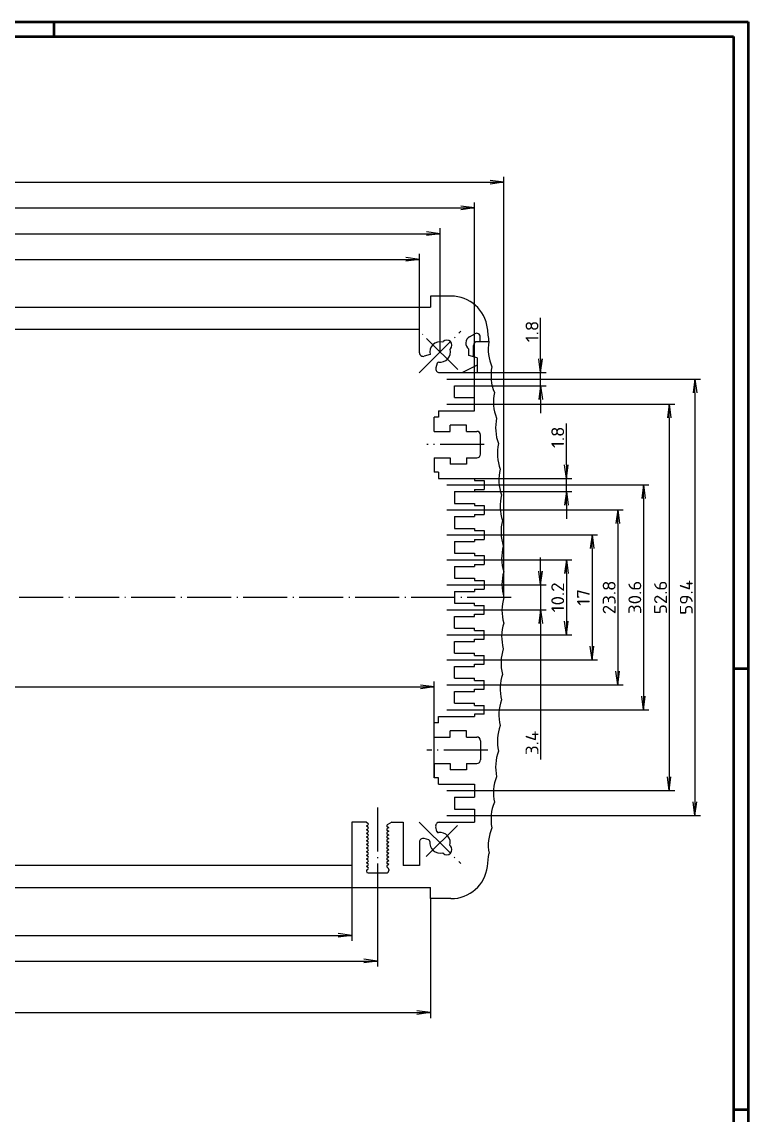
# Model space of a CAD drawing. Extents: x 1 to 840, y 1 to 593.
# Drawn here: x 642.2 to 840, y 295.4 to 593 of the extents above; entities that cross this region are included whole.
import ezdxf

# ---------------------------------------------------------------- set-up
doc = ezdxf.new("R2010")
doc.units = 0
doc.header["$LTSCALE"] = 0.5
doc.header["$MEASUREMENT"] = 0
doc.linetypes.add('ACAD_ISO04W100', pattern=[30.5, 24, -3, 0.5, -3])
doc.layers.get('0').update_dxf_attribs({"linetype": 'CONTINUOUS'})
doc.styles.get("Standard").update_dxf_attribs({"font": 'ISOCP.shx', "width": 1.2})
doc.dimstyles.new('PHOENIX', dxfattribs={"dimtxt": 3.5, "dimasz": 3.72, "dimexe": 1.5, "dimexo": 0, "dimgap": 0.7, "dimtad": 1, "dimdsep": 46, "dimtxsty": 'STANDARD', "dimblk1": '_OPEN15', "dimblk2": '_OPEN15', "dimsah": 1, "dimcen": 0, "dimclrd": 1, "dimclre": 1, "dimclrt": 5, "dimadec": 0, "dimazin": 0, "dimtfac": 0.666667, "dimtmove": 0, "dimatfit": 0, "dimldrblk": '_OPEN15', "dimfxl": 1, "dimtolj": 1, "dimarcsym": 0})

# ---------------------------------------------------------------- blocks, each defined once
blk = doc.blocks.new('_OPEN15', base_point=(1, 0))
at = {"color": 0, "linetype": 'ByBlock'}
for p, q in [((1, 0), (0, 0.132)), ((0, 0), (1, 0)), ((1, 0), (0, -0.132))]:
    blk.add_line(p, q, dxfattribs=at)
blk = doc.blocks.new('*D48')
at = {"color": 1, "linetype": 'Continuous', "lineweight": -2}
for p, q in [((435.5, 436.34), (435.5, 550.84)), ((773.5, 436.34), (773.5, 550.84)), ((439.22, 549.34), (769.78, 549.34))]:
    blk.add_line(p, q, dxfattribs=at)
at = {"color": 1, "linetype": 'Continuous', "lineweight": -2, "xscale": 3.72, "yscale": 3.72, "zscale": 3.72, "rotation": 180}
blk.add_blockref('_OPEN15', (435.5, 549.34), dxfattribs=at)
at = {"color": 1, "linetype": 'Continuous', "lineweight": -2, "xscale": 3.72, "yscale": 3.72, "zscale": 3.72}
blk.add_blockref('_OPEN15', (773.5, 549.34), dxfattribs=at)
at = {"color": 5, "linetype": 'Continuous', "insert": (604.5, 551.69), "char_height": 3.5, "attachment_point": 5}
blk.add_mtext('\\A1;169', dxfattribs=at)
blk = doc.blocks.new('*D49')
at = {"color": 1, "linetype": 'Continuous', "lineweight": -2}
for p, q in [((443.5, 487.14), (443.5, 543.84)), ((447.22, 542.34), (761.78, 542.34)), ((765.5, 487.14), (765.5, 543.84))]:
    blk.add_line(p, q, dxfattribs=at)
at = {"color": 1, "linetype": 'Continuous', "lineweight": -2, "xscale": 3.72, "yscale": 3.72, "zscale": 3.72, "rotation": 180}
blk.add_blockref('_OPEN15', (443.5, 542.34), dxfattribs=at)
at = {"color": 1, "linetype": 'Continuous', "lineweight": -2, "xscale": 3.72, "yscale": 3.72, "zscale": 3.72}
blk.add_blockref('_OPEN15', (765.5, 542.34), dxfattribs=at)
at = {"color": 5, "linetype": 'Continuous', "insert": (604.5, 544.69), "char_height": 3.5, "attachment_point": 5}
blk.add_mtext('\\A1;161', dxfattribs=at)
blk = doc.blocks.new('*D50')
at = {"color": 1, "linetype": 'Continuous', "lineweight": -2}
for p, q in [((452.91, 503.14), (452.91, 536.84)), ((756.11, 503.14), (756.11, 536.84)), ((456.63, 535.34), (752.39, 535.34))]:
    blk.add_line(p, q, dxfattribs=at)
at = {"color": 1, "linetype": 'Continuous', "lineweight": -2, "xscale": 3.72, "yscale": 3.72, "zscale": 3.72, "rotation": 180}
blk.add_blockref('_OPEN15', (452.91, 535.34), dxfattribs=at)
at = {"color": 1, "linetype": 'Continuous', "lineweight": -2, "xscale": 3.72, "yscale": 3.72, "zscale": 3.72}
blk.add_blockref('_OPEN15', (756.11, 535.34), dxfattribs=at)
at = {"color": 5, "linetype": 'Continuous', "insert": (604.51, 537.69), "char_height": 3.5, "attachment_point": 5}
blk.add_mtext('\\A1;151.6', dxfattribs=at)
blk = doc.blocks.new('*D51')
at = {"color": 1, "linetype": 'Continuous', "lineweight": -2}
for p, q in [((458.51, 509.34), (458.51, 529.84)), ((750.51, 509.34), (750.51, 529.84)), ((462.23, 528.34), (746.79, 528.34))]:
    blk.add_line(p, q, dxfattribs=at)
at = {"color": 1, "linetype": 'Continuous', "lineweight": -2, "xscale": 3.72, "yscale": 3.72, "zscale": 3.72, "rotation": 180}
blk.add_blockref('_OPEN15', (458.51, 528.34), dxfattribs=at)
at = {"color": 1, "linetype": 'Continuous', "lineweight": -2, "xscale": 3.72, "yscale": 3.72, "zscale": 3.72}
blk.add_blockref('_OPEN15', (750.51, 528.34), dxfattribs=at)
at = {"color": 5, "linetype": 'Continuous', "insert": (604.51, 530.69), "char_height": 3.5, "attachment_point": 5}
blk.add_mtext('\\A1;146', dxfattribs=at)
blk = doc.blocks.new('*D52')
at = {"color": 1, "linetype": 'Continuous', "lineweight": -2}
for p, q in [((455.5, 354.34), (455.5, 321.84)), ((753.5, 354.34), (753.5, 321.84)), ((459.22, 323.34), (749.78, 323.34))]:
    blk.add_line(p, q, dxfattribs=at)
at = {"color": 1, "linetype": 'Continuous', "lineweight": -2, "xscale": 3.72, "yscale": 3.72, "zscale": 3.72, "rotation": 180}
blk.add_blockref('_OPEN15', (455.5, 323.34), dxfattribs=at)
at = {"color": 1, "linetype": 'Continuous', "lineweight": -2, "xscale": 3.72, "yscale": 3.72, "zscale": 3.72}
blk.add_blockref('_OPEN15', (753.5, 323.34), dxfattribs=at)
at = {"color": 5, "linetype": 'Continuous', "insert": (604.5, 325.69), "char_height": 3.5, "attachment_point": 5}
blk.add_mtext('\\A1;149', dxfattribs=at)
blk = doc.blocks.new('*D53')
at = {"color": 1, "linetype": 'Continuous', "lineweight": -2}
for p, q in [((469.9, 357.34), (469.9, 335.84)), ((739.1, 357.34), (739.1, 335.84)), ((473.62, 337.34), (735.38, 337.34))]:
    blk.add_line(p, q, dxfattribs=at)
at = {"color": 1, "linetype": 'Continuous', "lineweight": -2, "xscale": 3.72, "yscale": 3.72, "zscale": 3.72, "rotation": 180}
blk.add_blockref('_OPEN15', (469.9, 337.34), dxfattribs=at)
at = {"color": 1, "linetype": 'Continuous', "lineweight": -2, "xscale": 3.72, "yscale": 3.72, "zscale": 3.72}
blk.add_blockref('_OPEN15', (739.1, 337.34), dxfattribs=at)
at = {"color": 5, "linetype": 'Continuous', "insert": (604.5, 339.69), "char_height": 3.5, "attachment_point": 5}
blk.add_mtext('\\A1;134.6', dxfattribs=at)
blk = doc.blocks.new('*D54')
at = {"color": 1, "linetype": 'Continuous', "lineweight": -2}
for p, q in [((454.5, 387.24), (454.5, 413.49)), ((458.22, 411.99), (750.78, 411.99)), ((754.5, 387.24), (754.5, 413.49))]:
    blk.add_line(p, q, dxfattribs=at)
at = {"color": 1, "linetype": 'Continuous', "lineweight": -2, "xscale": 3.72, "yscale": 3.72, "zscale": 3.72, "rotation": 180}
blk.add_blockref('_OPEN15', (454.5, 411.99), dxfattribs=at)
at = {"color": 1, "linetype": 'Continuous', "lineweight": -2, "xscale": 3.72, "yscale": 3.72, "zscale": 3.72}
blk.add_blockref('_OPEN15', (754.5, 411.99), dxfattribs=at)
at = {"color": 5, "linetype": 'Continuous', "insert": (564.88, 414.34), "char_height": 3.5, "attachment_point": 5}
blk.add_mtext('\\A1;150', dxfattribs=at)
blk = doc.blocks.new('*D62')
at = {"color": 1, "linetype": 'Continuous', "lineweight": -2}
for p, q in [((476.9, 363.34), (476.9, 342.84)), ((732.1, 363.34), (732.1, 342.84)), ((480.62, 344.34), (728.38, 344.34))]:
    blk.add_line(p, q, dxfattribs=at)
at = {"color": 1, "linetype": 'Continuous', "lineweight": -2, "xscale": 3.72, "yscale": 3.72, "zscale": 3.72, "rotation": 180}
blk.add_blockref('_OPEN15', (476.9, 344.34), dxfattribs=at)
at = {"color": 1, "linetype": 'Continuous', "lineweight": -2, "xscale": 3.72, "yscale": 3.72, "zscale": 3.72}
blk.add_blockref('_OPEN15', (732.1, 344.34), dxfattribs=at)
at = {"color": 5, "linetype": 'Continuous', "insert": (604.5, 346.69), "char_height": 3.5, "attachment_point": 5}
blk.add_mtext('\\A1;127.6', dxfattribs=at)
blk = doc.blocks.new('*D63')
at = {"color": 1, "linetype": 'Continuous', "lineweight": -2}
for p, q in [((767.5, 495.74), (827, 495.74)), ((825.5, 492.02), (825.5, 380.66)), ((767.5, 376.94), (827, 376.94))]:
    blk.add_line(p, q, dxfattribs=at)
at = {"color": 1, "linetype": 'Continuous', "lineweight": -2, "xscale": 3.72, "yscale": 3.72, "zscale": 3.72}
for p, rotation in [((825.5, 495.74), 90), ((825.5, 376.94), 270)]:
    blk.add_blockref('_OPEN15', p, dxfattribs=dict(at, rotation=rotation))
at = {"color": 5, "linetype": 'Continuous', "insert": (823.15, 436.34), "char_height": 3.5, "attachment_point": 5, "rotation": 90}
blk.add_mtext('\\A1;59.4', dxfattribs=at)
blk = doc.blocks.new('*D64')
at = {"color": 1, "linetype": 'Continuous', "lineweight": -2}
for p, q in [((767.5, 488.94), (820, 488.94)), ((818.5, 485.22), (818.5, 387.46)), ((767.5, 383.74), (820, 383.74))]:
    blk.add_line(p, q, dxfattribs=at)
at = {"color": 1, "linetype": 'Continuous', "lineweight": -2, "xscale": 3.72, "yscale": 3.72, "zscale": 3.72}
for p, rotation in [((818.5, 488.94), 90), ((818.5, 383.74), 270)]:
    blk.add_blockref('_OPEN15', p, dxfattribs=dict(at, rotation=rotation))
at = {"color": 5, "linetype": 'Continuous', "insert": (816.15, 436.34), "char_height": 3.5, "attachment_point": 5, "rotation": 90}
blk.add_mtext('\\A1;52.6', dxfattribs=at)
blk = doc.blocks.new('*D65')
at = {"color": 1, "linetype": 'Continuous', "lineweight": -2}
for p, q in [((770.1, 466.94), (813, 466.94)), ((811.5, 463.22), (811.5, 409.46)), ((770.1, 405.74), (813, 405.74))]:
    blk.add_line(p, q, dxfattribs=at)
at = {"color": 1, "linetype": 'Continuous', "lineweight": -2, "xscale": 3.72, "yscale": 3.72, "zscale": 3.72}
for p, rotation in [((811.5, 466.94), 90), ((811.5, 405.74), 270)]:
    blk.add_blockref('_OPEN15', p, dxfattribs=dict(at, rotation=rotation))
at = {"color": 5, "linetype": 'Continuous', "insert": (809.15, 436.34), "char_height": 3.5, "attachment_point": 5, "rotation": 90}
blk.add_mtext('\\A1;30.6', dxfattribs=at)
blk = doc.blocks.new('*D66')
at = {"color": 1, "linetype": 'Continuous', "lineweight": -2}
for p, q in [((770.1, 460.14), (806, 460.14)), ((804.5, 456.42), (804.5, 416.26)), ((770.1, 412.54), (806, 412.54))]:
    blk.add_line(p, q, dxfattribs=at)
at = {"color": 1, "linetype": 'Continuous', "lineweight": -2, "xscale": 3.72, "yscale": 3.72, "zscale": 3.72}
for p, rotation in [((804.5, 460.14), 90), ((804.5, 412.54), 270)]:
    blk.add_blockref('_OPEN15', p, dxfattribs=dict(at, rotation=rotation))
at = {"color": 5, "linetype": 'Continuous', "insert": (802.15, 436.34), "char_height": 3.5, "attachment_point": 5, "rotation": 90}
blk.add_mtext('\\A1;23.8', dxfattribs=at)
blk = doc.blocks.new('*D67')
at = {"color": 1, "linetype": 'Continuous', "lineweight": -2}
for p, q in [((770.1, 453.34), (799, 453.34)), ((797.5, 449.62), (797.5, 423.06)), ((770.1, 419.34), (799, 419.34))]:
    blk.add_line(p, q, dxfattribs=at)
at = {"color": 1, "linetype": 'Continuous', "lineweight": -2, "xscale": 3.72, "yscale": 3.72, "zscale": 3.72}
for p, rotation in [((797.5, 453.34), 90), ((797.5, 419.34), 270)]:
    blk.add_blockref('_OPEN15', p, dxfattribs=dict(at, rotation=rotation))
at = {"color": 5, "linetype": 'Continuous', "insert": (795.15, 436.34), "char_height": 3.5, "attachment_point": 5, "rotation": 90}
blk.add_mtext('\\A1;17', dxfattribs=at)
blk = doc.blocks.new('*D68')
at = {"color": 1, "linetype": 'Continuous', "lineweight": -2}
for p, q in [((770.1, 446.54), (792, 446.54)), ((790.5, 442.82), (790.5, 429.86)), ((770.1, 426.14), (792, 426.14))]:
    blk.add_line(p, q, dxfattribs=at)
at = {"color": 1, "linetype": 'Continuous', "lineweight": -2, "xscale": 3.72, "yscale": 3.72, "zscale": 3.72}
for p, rotation in [((790.5, 446.54), 90), ((790.5, 426.14), 270)]:
    blk.add_blockref('_OPEN15', p, dxfattribs=dict(at, rotation=rotation))
at = {"color": 5, "linetype": 'Continuous', "insert": (788.15, 436.34), "char_height": 3.5, "attachment_point": 5, "rotation": 90}
blk.add_mtext('\\A1;10.2', dxfattribs=at)
blk = doc.blocks.new('*D69')
at = {"color": 1, "linetype": 'Continuous', "lineweight": -2}
for p, q in [((783.5, 443.46), (783.5, 447.18)), ((770.1, 439.74), (785, 439.74)), ((783.5, 439.74), (783.5, 432.94)), ((770.1, 432.94), (785, 432.94)), ((783.5, 429.22), (783.5, 392.19))]:
    blk.add_line(p, q, dxfattribs=at)
at = {"color": 1, "linetype": 'Continuous', "lineweight": -2, "xscale": 3.72, "yscale": 3.72, "zscale": 3.72}
for p, rotation in [((783.5, 439.74), 270), ((783.5, 432.94), 90)]:
    blk.add_blockref('_OPEN15', p, dxfattribs=dict(at, rotation=rotation))
at = {"color": 5, "linetype": 'Continuous', "insert": (781.15, 396.73), "char_height": 3.5, "attachment_point": 5, "rotation": 90}
blk.add_mtext('\\A1;3.4', dxfattribs=at)
blk = doc.blocks.new('*D70')
at = {"color": 1, "linetype": 'Continuous', "lineweight": -2}
for p, q in [((783.5, 501.26), (783.5, 512.48)), ((759.06, 497.54), (785, 497.54)), ((783.5, 493.94), (783.5, 497.54)), ((762.75, 493.94), (785, 493.94)), ((783.5, 490.22), (783.5, 486.5))]:
    blk.add_line(p, q, dxfattribs=at)
at = {"color": 1, "linetype": 'Continuous', "lineweight": -2, "xscale": 3.72, "yscale": 3.72, "zscale": 3.72}
for p, rotation in [((783.5, 497.54), 270), ((783.5, 493.94), 90)]:
    blk.add_blockref('_OPEN15', p, dxfattribs=dict(at, rotation=rotation))
at = {"color": 5, "linetype": 'Continuous', "insert": (781.15, 508.73), "char_height": 3.5, "attachment_point": 5, "rotation": 90}
blk.add_mtext('\\A1;1.8', dxfattribs=at)
blk = doc.blocks.new('*D71')
at = {"color": 1, "linetype": 'Continuous', "lineweight": -2}
for p, q in [((790.5, 472.46), (790.5, 483.68)), ((760.6, 468.74), (792, 468.74)), ((790.5, 465.14), (790.5, 468.74)), ((762.75, 465.14), (792, 465.14)), ((790.5, 461.42), (790.5, 457.7))]:
    blk.add_line(p, q, dxfattribs=at)
at = {"color": 1, "linetype": 'Continuous', "lineweight": -2, "xscale": 3.72, "yscale": 3.72, "zscale": 3.72}
for p, rotation in [((790.5, 468.74), 270), ((790.5, 465.14), 90)]:
    blk.add_blockref('_OPEN15', p, dxfattribs=dict(at, rotation=rotation))
at = {"color": 5, "linetype": 'Continuous', "insert": (788.15, 479.93), "char_height": 3.5, "attachment_point": 5, "rotation": 90}
blk.add_mtext('\\A1;1.8', dxfattribs=at)

msp = doc.modelspace()

# ---------------------------------------------------------------- linework, layer by layer
at = {"color": 1, "linetype": 'Continuous', "lineweight": 50}
for p, q in [((1, 593), (840, 593)), ((651, 589), (651, 593)), ((840, 593), (840, 1)), ((836, 417), (840, 417)), ((836, 297), (840, 297))]:
    msp.add_line(p, q, dxfattribs=at)
at = {"color": 3, "linetype": 'Continuous', "lineweight": 50}
for p, q in [((20, 589), (836, 589)), ((836, 589), (836, 5))]:
    msp.add_line(p, q, dxfattribs=at)
at = {"color": 7, "linetype": 'Continuous'}
for p, q in [((753.5124, 518.3437), (753.5124, 515.3437)), ((759.1027, 518.3437), (753.5124, 518.3437)), ((455.5124, 515.3437), (753.5124, 515.3437)), ((458.5124, 509.3437), (750.5124, 509.3437)), ((750.5124, 502.9464), (750.5124, 509.3437)), ((756.8371, 505.8483), (756.9609, 505.9721)), ((764.1124, 507.2757), (765.5719, 508.1184)), ((769.4282, 505.9437), (766.1955, 505.9437)), ((767.0719, 505.9437), (767.0719, 507.2524)), ((769.4619, 505.9437), (767.0719, 505.9437)), ((758.8169, 503.8684), (758.9408, 503.9922)), ((763.9124, 502.16), (763.9124, 503.9437)), ((765.1955, 501.8116), (765.1955, 504.9437)), ((753.4078, 502.419), (751.7712, 501.9805)), ((755.2906, 500.077), (754.9491, 498.8025)), ((766.2124, 501.5437), (763.9124, 502.16)), ((766.1955, 501.5437), (765.1955, 501.8116)), ((766.1955, 501.5437), (766.1955, 497.5437)), ((766.2124, 501.5437), (766.2124, 499.5437)), ((755.9151, 497.5437), (762.2124, 497.5437)), ((766.2124, 499.5437), (762.2124, 497.5437)), ((765.4955, 497.5437), (766.1955, 497.5437)), ((765.4955, 493.9437), (765.4955, 497.5437)), ((759.9955, 493.9437), (765.4955, 493.9437)), ((759.9955, 490.7437), (759.9955, 493.9437)), ((759.9955, 490.7437), (765.4955, 490.7437)), ((765.4955, 487.1437), (765.4955, 490.7437)), ((755.6955, 485.4437), (754.4955, 485.4437)), ((754.4955, 481.5437), (754.4955, 485.4437)), ((755.6955, 487.1437), (755.6955, 485.4437)), ((755.6955, 487.1437), (765.4955, 487.1437)), ((763.2955, 483.2437), (758.8955, 483.2437)), ((758.8955, 481.5437), (758.8955, 483.2437)), ((763.2955, 481.5437), (763.2955, 483.2437)), ((754.4955, 481.5437), (758.8955, 481.5437)), ((763.2955, 481.5437), (766.0955, 481.5437)), ((767.0955, 475.3437), (767.0955, 480.5437)), ((754.4955, 474.3437), (754.4955, 470.4437)), ((754.4955, 474.3437), (758.8955, 474.3437)), ((758.8955, 474.3437), (758.8955, 472.6437)), ((763.2955, 474.3437), (763.2955, 472.6437)), ((763.2955, 474.3437), (766.0955, 474.3437)), ((755.6955, 470.4437), (754.4955, 470.4437)), ((755.6955, 470.4437), (755.6955, 468.7437)), ((763.2955, 472.6437), (758.8955, 472.6437)), ((755.6955, 468.7437), (765.4955, 468.7437)), ((765.4955, 468.7437), (765.4955, 468.1437)), ((765.4955, 468.1437), (768.0955, 468.1437)), ((768.0955, 468.1437), (768.0955, 465.7437)), ((759.9955, 465.1437), (765.4955, 465.1437)), ((759.9955, 465.1437), (759.9955, 461.9437)), ((765.4955, 465.7437), (768.0955, 465.7437)), ((765.4955, 465.7437), (765.4955, 465.1437)), ((759.9955, 461.9437), (765.4955, 461.9437)), ((765.4955, 461.9437), (765.4955, 461.3437)), ((765.4955, 461.3437), (768.0955, 461.3437)), ((768.0955, 461.3437), (768.0955, 458.9437)), ((759.9955, 458.3437), (765.4955, 458.3437)), ((759.9955, 458.3437), (759.9955, 455.1437)), ((765.4955, 458.9437), (765.4955, 458.3437)), ((765.4955, 458.9437), (768.0955, 458.9437)), ((759.9955, 455.1437), (765.4955, 455.1437)), ((765.4955, 455.1437), (765.4955, 454.5437)), ((765.4955, 454.5437), (768.0955, 454.5437)), ((768.0955, 454.5437), (768.0955, 452.1437)), ((759.9955, 451.5437), (765.4955, 451.5437)), ((759.9955, 451.5437), (759.9955, 448.3437)), ((765.4955, 452.1437), (768.0955, 452.1437)), ((765.4955, 452.1437), (765.4955, 451.5437)), ((759.9955, 448.3437), (765.4955, 448.3437)), ((765.4955, 448.3437), (765.4955, 447.7437)), ((765.4955, 447.7437), (768.0955, 447.7437)), ((768.0955, 447.7437), (768.0955, 445.3437)), ((759.9955, 444.7437), (765.4955, 444.7437)), ((759.9955, 444.7437), (759.9955, 441.5437)), ((765.4955, 445.3437), (765.4955, 444.7437)), ((765.4955, 445.3437), (768.0955, 445.3437)), ((759.9955, 441.5437), (765.4955, 441.5437)), ((765.4955, 441.5437), (765.4955, 440.9437)), ((765.4955, 440.9437), (768.0955, 440.9437)), ((768.0955, 440.9437), (768.0955, 438.5437)), ((759.9955, 437.9437), (765.4955, 437.9437)), ((759.9955, 437.9437), (759.9955, 434.7437)), ((765.4955, 438.5437), (768.0955, 438.5437)), ((765.4955, 438.5437), (765.4955, 437.9437)), ((759.9955, 434.7437), (765.4955, 434.7437)), ((765.4955, 434.1437), (765.4955, 434.7437)), ((765.4955, 434.1437), (768.0955, 434.1437)), ((765.4955, 431.1437), (765.4955, 431.7437)), ((765.4955, 431.7437), (768.0955, 431.7437)), ((768.0955, 431.7437), (768.0955, 434.1437)), ((759.9955, 431.1437), (765.4955, 431.1437)), ((759.9955, 427.9437), (759.9955, 431.1437)), ((759.9955, 427.9437), (765.4955, 427.9437)), ((765.4955, 427.3437), (765.4955, 427.9437)), ((765.4955, 427.3437), (768.0955, 427.3437)), ((768.0955, 424.9437), (768.0955, 427.3437)), ((759.9955, 421.1437), (759.9955, 424.3437)), ((759.9955, 424.3437), (765.4955, 424.3437)), ((765.4955, 424.9437), (768.0955, 424.9437)), ((765.4955, 424.3437), (765.4955, 424.9437)), ((759.9955, 421.1437), (765.4955, 421.1437)), ((765.4955, 420.5437), (765.4955, 421.1437)), ((765.4955, 420.5437), (768.0955, 420.5437)), ((768.0955, 418.1437), (768.0955, 420.5437)), ((759.9955, 417.5437), (765.4955, 417.5437)), ((759.9955, 414.3437), (759.9955, 417.5437)), ((765.4955, 417.5437), (765.4955, 418.1437)), ((765.4955, 418.1437), (768.0955, 418.1437)), ((759.9955, 414.3437), (765.4955, 414.3437)), ((765.4955, 413.7437), (765.4955, 414.3437)), ((765.4955, 413.7437), (768.0955, 413.7437)), ((768.0955, 411.3437), (768.0955, 413.7437)), ((759.9955, 410.7437), (765.4955, 410.7437)), ((759.9955, 407.5437), (759.9955, 410.7437)), ((765.4955, 411.3437), (768.0955, 411.3437)), ((765.4955, 410.7437), (765.4955, 411.3437)), ((759.9955, 407.5437), (765.4955, 407.5437)), ((765.4955, 406.9437), (765.4955, 407.5437)), ((765.4955, 406.9437), (768.0955, 406.9437)), ((768.0955, 404.5437), (768.0955, 406.9437)), ((754.4955, 398.3437), (754.4955, 402.2437)), ((755.6955, 402.2437), (754.4955, 402.2437)), ((755.6955, 402.2437), (755.6955, 403.9437)), ((755.6955, 403.9437), (765.4955, 403.9437)), ((768.0955, 404.5437), (765.4955, 404.5437)), ((765.4955, 404.5437), (765.4955, 403.9437)), ((763.2955, 400.0437), (758.8955, 400.0437)), ((758.8955, 398.3437), (758.8955, 400.0437)), ((763.2955, 398.3437), (763.2955, 400.0437)), ((754.4955, 398.3437), (758.8955, 398.3437)), ((763.2955, 398.3437), (766.0955, 398.3437)), ((767.0955, 397.3437), (767.0955, 392.1437)), ((754.4955, 391.1437), (754.4955, 387.2437)), ((754.4955, 391.1437), (758.8955, 391.1437)), ((758.8955, 391.1437), (758.8955, 389.4437)), ((763.2955, 391.1437), (763.2955, 389.4437)), ((763.2955, 391.1437), (766.0955, 391.1437)), ((755.6955, 387.2437), (754.4955, 387.2437)), ((755.6955, 385.5437), (755.6955, 387.2437)), ((763.2955, 389.4437), (758.8955, 389.4437)), ((755.6955, 385.5437), (765.4955, 385.5437)), ((765.4955, 385.5437), (765.4955, 381.9437)), ((759.9955, 381.9437), (765.4955, 381.9437)), ((759.9955, 381.9437), (759.9955, 378.7437)), ((759.9955, 378.7437), (765.4955, 378.7437)), ((765.4955, 378.7437), (765.4955, 375.1437)), ((732.0955, 375.1437), (732.0955, 363.3437)), ((736.0355, 375.1437), (732.0955, 375.1437)), ((736.0355, 375.1437), (736.4472, 374.9025)), ((743.009, 375.1437), (741.7439, 374.4025)), ((743.009, 375.1437), (746.0955, 375.1437)), ((746.0955, 375.1437), (746.0955, 363.3437)), ((755.8982, 375.1437), (765.4955, 375.1437)), ((736.0355, 374.1437), (736.4472, 374.3848)), ((736.0355, 374.1437), (736.4472, 373.9025)), ((736.0355, 373.1437), (736.4472, 373.3848)), ((736.0355, 373.1437), (736.4472, 372.9025)), ((736.0355, 372.1437), (736.4472, 372.3848)), ((736.0355, 372.1437), (736.4472, 371.9025)), ((742.1555, 373.6437), (741.7439, 373.8848)), ((742.1555, 373.6437), (741.7439, 373.4025)), ((742.1555, 372.6437), (741.7439, 372.8848)), ((742.1555, 372.6437), (741.7439, 372.4025)), ((755.2738, 372.6104), (754.9323, 373.8849)), ((736.0355, 371.1437), (736.4472, 371.3848)), ((736.0355, 371.1437), (736.4472, 370.9025)), ((736.0355, 370.1437), (736.4472, 370.3848)), ((736.0355, 370.1437), (736.4472, 369.9025)), ((736.0355, 369.1437), (736.4472, 369.3848)), ((736.0355, 369.1437), (736.4472, 368.9025)), ((742.1555, 371.6437), (741.7439, 371.8848)), ((742.1555, 371.6437), (741.7439, 371.4025)), ((742.1555, 370.6437), (741.7439, 370.8848)), ((742.1555, 370.6437), (741.7439, 370.4025)), ((742.1555, 369.6437), (741.7439, 369.8848)), ((742.1555, 369.6437), (741.7439, 369.4025)), ((750.4955, 369.741), (750.4955, 363.3437)), ((753.0288, 370.3654), (751.7544, 370.7069)), ((736.0355, 368.1437), (736.4472, 368.3848)), ((736.0355, 368.1437), (736.4472, 367.9025)), ((736.0355, 367.1437), (736.4472, 367.3848)), ((736.0355, 367.1437), (736.4472, 366.9025)), ((736.0355, 366.1437), (736.4472, 366.3848)), ((736.0355, 366.1437), (736.4472, 365.9025)), ((742.1555, 368.6437), (741.7439, 368.8848)), ((742.1555, 368.6437), (741.7439, 368.4025)), ((742.1555, 367.6437), (741.7439, 367.8848)), ((742.1555, 367.6437), (741.7439, 367.4025)), ((742.1555, 366.6437), (741.7439, 366.8848)), ((742.1555, 366.6437), (741.7439, 366.4025)), ((756.8202, 366.8391), (756.9441, 366.7153)), ((758.8001, 368.819), (758.924, 368.6952)), ((732.0955, 363.3437), (476.8955, 363.3437)), ((736.0355, 365.1437), (736.4472, 365.3848)), ((736.0355, 365.1437), (736.4472, 364.9025)), ((736.0355, 364.1437), (736.4472, 364.3848)), ((736.0355, 364.1437), (736.4472, 363.9025)), ((736.0355, 363.1437), (736.4472, 363.3848)), ((736.0355, 363.1437), (736.4472, 362.9025)), ((742.1555, 365.6437), (741.7439, 365.8848)), ((742.1555, 365.6437), (741.7439, 365.4025)), ((742.1555, 364.6437), (741.7439, 364.8848)), ((742.1555, 364.6437), (741.7439, 364.4025)), ((742.1555, 363.6437), (741.7439, 363.8848)), ((742.1555, 363.6437), (741.7439, 363.4025)), ((750.4955, 363.3437), (746.0955, 363.3437)), ((736.0355, 362.1437), (736.4472, 362.3848)), ((736.0355, 362.1437), (736.0355, 361.8437)), ((736.5355, 361.3437), (741.4555, 361.3437)), ((741.8094, 362.8465), (741.7439, 362.8848)), ((742.1555, 362.2425), (742.1555, 362.0437)), ((455.4955, 357.3437), (753.4955, 357.3437)), ((753.4955, 354.3437), (753.4955, 357.3437)), ((759.0858, 354.3437), (753.4955, 354.3437))]:
    msp.add_line(p, q, dxfattribs=at)
at = {"color": 1, "linetype": 'ACAD_ISO04W100'}
for p, q in [((750.4555, 497.4868), (761.7692, 508.8005)), ((760.9207, 498.3354), (751.304, 507.952)), ((757.9955, 495.7437), (767.4955, 495.7437)), ((757.9955, 488.9437), (767.4955, 488.9437)), ((768.0955, 477.9437), (752.5007, 477.9437)), ((757.9955, 466.9437), (770.0955, 466.9437)), ((757.9955, 460.1437), (770.0955, 460.1437)), ((757.9955, 453.3437), (770.0955, 453.3437)), ((757.9955, 446.5437), (770.0955, 446.5437)), ((757.9955, 439.7437), (770.0955, 439.7437)), ((775.4955, 436.3437), (433.4955, 436.3437)), ((757.9955, 432.9437), (770.0955, 432.9437)), ((757.9955, 426.1437), (770.0955, 426.1437)), ((757.9955, 419.3437), (770.0955, 419.3437)), ((757.9955, 412.5437), (770.0955, 412.5437)), ((757.9955, 405.7437), (770.0955, 405.7437)), ((769.0955, 394.7437), (752.5007, 394.7437)), ((757.9955, 383.7437), (767.4955, 383.7437)), ((739.0955, 379.1437), (739.0955, 357.3437)), ((750.4387, 375.2005), (761.7524, 363.8868)), ((757.9955, 376.9437), (767.4955, 376.9437)), ((760.825, 374.2732), (751.366, 364.8142))]:
    msp.add_line(p, q, dxfattribs=at)
at = {"color": 7, "linetype": 'Continuous'}
for centre, radius, start, end in [((759.1027, 508.3437), 10, 7.009499, 90), ((173.5124, 436.3437), 600, 6.6613069, 7.0094992), ((756.1124, 503.1437), 2.8, 74.757729, 195), ((757.9508, 504.9822), 1.4, 315, 135), ((765.1124, 505.5437), 2, 120, 233.130102), ((766.1955, 504.9437), 1, 90, 180), ((766.0719, 507.2524), 1, 0, 120), ((781.2346, 503.7967), 12, 169.693469, 203.244412), ((751.5124, 502.9464), 1, 180, 285), ((756.1124, 503.1437), 2.8, 262.180756, 15), ((755.677, 499.9734), 0.4, 82.180756, 165), ((755.9151, 498.5437), 1, 165, 270), ((781.9783, 496.7209), 12, 168.755607, 202.577744), ((782.6396, 489.637), 12, 168.088939, 201.911076), ((783.2185, 482.5458), 12, 167.422272, 201.244409), ((766.0955, 480.5437), 1, 0, 90), ((783.7148, 475.4484), 12, 166.755604, 200.577741), ((766.0955, 475.3437), 1, 270, 0), ((784.1285, 468.3457), 12, 166.088936, 199.911073), ((784.4595, 461.2386), 12, 165.422269, 199.244406), ((784.7078, 454.1282), 12, 164.755601, 198.577738), ((784.8733, 447.0153), 12, 164.088933, 197.91107), ((784.9561, 439.9011), 12, 163.422265, 197.244402), ((784.9561, 432.7863), 12, 162.755598, 196.577735), ((784.8733, 425.672), 12, 162.08893, 195.911067), ((784.7078, 418.5592), 12, 161.422262, 195.244399), ((784.4595, 411.4488), 12, 160.755594, 194.577731), ((784.1285, 404.3417), 12, 160.088927, 193.911064), ((783.7148, 397.239), 12, 159.422259, 193.244396), ((766.0955, 397.3437), 1, 0, 90), ((783.2185, 390.1416), 12, 158.755591, 192.577728), ((766.0955, 392.1437), 1, 270, 0), ((782.6396, 383.0504), 12, 158.088924, 191.911061), ((781.9783, 375.9664), 12, 157.422256, 191.244393), ((755.8982, 374.1437), 1, 90, 195), ((736.2955, 374.6437), 0.3, 300.362544, 59.637456), ((736.2955, 373.6437), 0.3, 300.362544, 59.637456), ((736.2955, 372.6437), 0.3, 300.362544, 59.637456), ((741.8955, 374.1437), 0.3, 120.362544, 239.637456), ((741.8955, 373.1437), 0.3, 120.362544, 239.637456), ((741.8955, 372.1437), 0.3, 120.362544, 239.637456), ((755.6602, 372.7139), 0.4, 195, 277.819244), ((756.0955, 369.5437), 2.8, 345, 97.819244), ((781.2346, 368.8907), 12, 156.755588, 190.577725), ((736.2955, 371.6437), 0.3, 300.362544, 59.637456), ((736.2955, 370.6437), 0.3, 300.362544, 59.637456), ((736.2955, 369.6437), 0.3, 300.362544, 59.637456), ((741.8955, 371.1437), 0.3, 120.362544, 239.637456), ((741.8955, 370.1437), 0.3, 120.362544, 239.637456), ((741.8955, 369.1437), 0.3, 120.362544, 239.637456), ((751.4955, 369.741), 1, 75, 180), ((752.9253, 369.979), 0.4, 352.180756, 75), ((756.0955, 369.5437), 2.8, 172.180756, 285), ((736.2955, 368.6437), 0.3, 300.362544, 59.637456), ((736.2955, 367.6437), 0.3, 300.362544, 59.637456), ((736.2955, 366.6437), 0.3, 300.362544, 59.637456), ((741.8955, 368.1437), 0.3, 120.362544, 239.637456), ((741.8955, 367.1437), 0.3, 120.362544, 239.637456), ((741.8955, 366.1437), 0.3, 120.362544, 239.637456), ((757.934, 367.7052), 1.4, 225, 45), ((173.4955, 436.3437), 600, 352.9905008, 353.3333228), ((736.2955, 365.6437), 0.3, 300.362544, 59.637456), ((736.2955, 364.6437), 0.3, 300.362544, 59.637456), ((736.2955, 363.6437), 0.3, 300.362544, 59.637456), ((741.8955, 365.1437), 0.3, 120.362544, 239.637456), ((741.8955, 364.1437), 0.3, 120.362544, 239.637456), ((741.8955, 363.1437), 0.3, 120.362544, 239.637456), ((759.0858, 364.3437), 10, 270, 352.990501), ((736.5355, 361.8437), 0.5, 180, 270), ((736.2955, 362.6437), 0.3, 300.362544, 59.637456), ((741.4555, 362.0437), 0.7, 270, 0), ((741.4555, 362.2425), 0.7, 0, 59.637456)]:
    msp.add_arc(centre, radius, start, end, dxfattribs=at)

# ---------------------------------------------------------------- dimensions: what is measured, and where the dimension line sits
for base, p1, p2, picture, middle in [((773.4955, 549.3437), (435.4955, 436.3437), (773.4955, 436.3437), '*D48', (604.4955, 551.6937)), ((765.4955, 542.3437), (443.4955, 487.1437), (765.4955, 487.1437), '*D49', (604.4955, 544.6937)), ((756.1124, 535.3437), (452.9124, 503.1437), (756.1124, 503.1437), '*D50', (604.5124, 537.6937)), ((750.5124, 528.3437), (458.5124, 509.3437), (750.5124, 509.3437), '*D51', (604.5124, 530.6937)), ((732.0955, 344.3437), (476.8955, 363.3437), (732.0955, 363.3437), '*D62', (604.4955, 346.694)), ((739.0955, 337.3437), (469.8955, 357.3437), (739.0955, 357.3437), '*D53', (604.4955, 339.6937)), ((753.4955, 323.3437), (455.4955, 354.3437), (753.4955, 354.3437), '*D52', (604.4955, 325.6937))]:
    dim = msp.add_linear_dim(base=base, p1=p1, p2=p2, dimstyle='PHOENIX', override={"dimgap": 0.6, "dimdec": 3, "dimlfac": 0.5, "dimtdec": 3}, dxfattribs=at)
    dim.commit()
    dim.dimension.update_dxf_attribs({"geometry": picture, "text_midpoint": middle})
for base, p1, p2, picture, middle in [((783.4955, 493.9437), (759.0637, 497.5437), (762.7455, 493.9437), '*D70', (783.4955, 508.7337)), ((790.4955, 465.1437), (760.5955, 468.7437), (762.7455, 465.1437), '*D71', (790.4955, 479.9337)), ((783.4955, 432.9437), (770.0955, 439.7437), (770.0955, 432.9437), '*D69', (783.4955, 396.7297))]:
    dim = msp.add_linear_dim(base=base, p1=p1, p2=p2, angle=90, dimstyle='PHOENIX', override={"dimgap": 0.6, "dimdec": 3, "dimlfac": 0.5, "dimtdec": 3}, dxfattribs=at)
    dim.commit()
    dim.dimension.update_dxf_attribs({"geometry": picture, "text_midpoint": middle, "dimtype": 160})
for base, p1, p2, picture, middle in [((825.4955, 376.9437), (767.4955, 495.7437), (767.4955, 376.9437), '*D63', (823.1455, 436.3437)), ((818.4955, 383.7437), (767.4955, 488.9437), (767.4955, 383.7437), '*D64', (816.1452, 436.3437)), ((811.4955, 405.7437), (770.0955, 466.9437), (770.0955, 405.7437), '*D65', (809.1455, 436.3437)), ((804.4955, 412.5437), (770.0955, 460.1437), (770.0955, 412.5437), '*D66', (802.1452, 436.3437)), ((797.4955, 419.3437), (770.0955, 453.3437), (770.0955, 419.3437), '*D67', (795.1455, 436.3437)), ((790.4955, 426.1437), (770.0955, 446.5437), (770.0955, 426.1437), '*D68', (788.1452, 436.3437))]:
    dim = msp.add_linear_dim(base=base, p1=p1, p2=p2, angle=90, dimstyle='PHOENIX', override={"dimgap": 0.6, "dimdec": 3, "dimlfac": 0.5, "dimtdec": 3}, dxfattribs=at)
    dim.commit()
    dim.dimension.update_dxf_attribs({"geometry": picture, "text_midpoint": middle})
dim = msp.add_linear_dim(base=(754.4955, 411.9918), p1=(454.4955, 387.2437), p2=(754.4955, 387.2437), dimstyle='PHOENIX', override={"dimgap": 0.6, "dimdec": 3, "dimlfac": 0.5, "dimtdec": 3}, dxfattribs=at)
dim.commit()
dim.dimension.update_dxf_attribs({"geometry": '*D54', "text_midpoint": (564.8768, 411.9918), "dimtype": 160})

doc.saveas('drawing.dxf')
